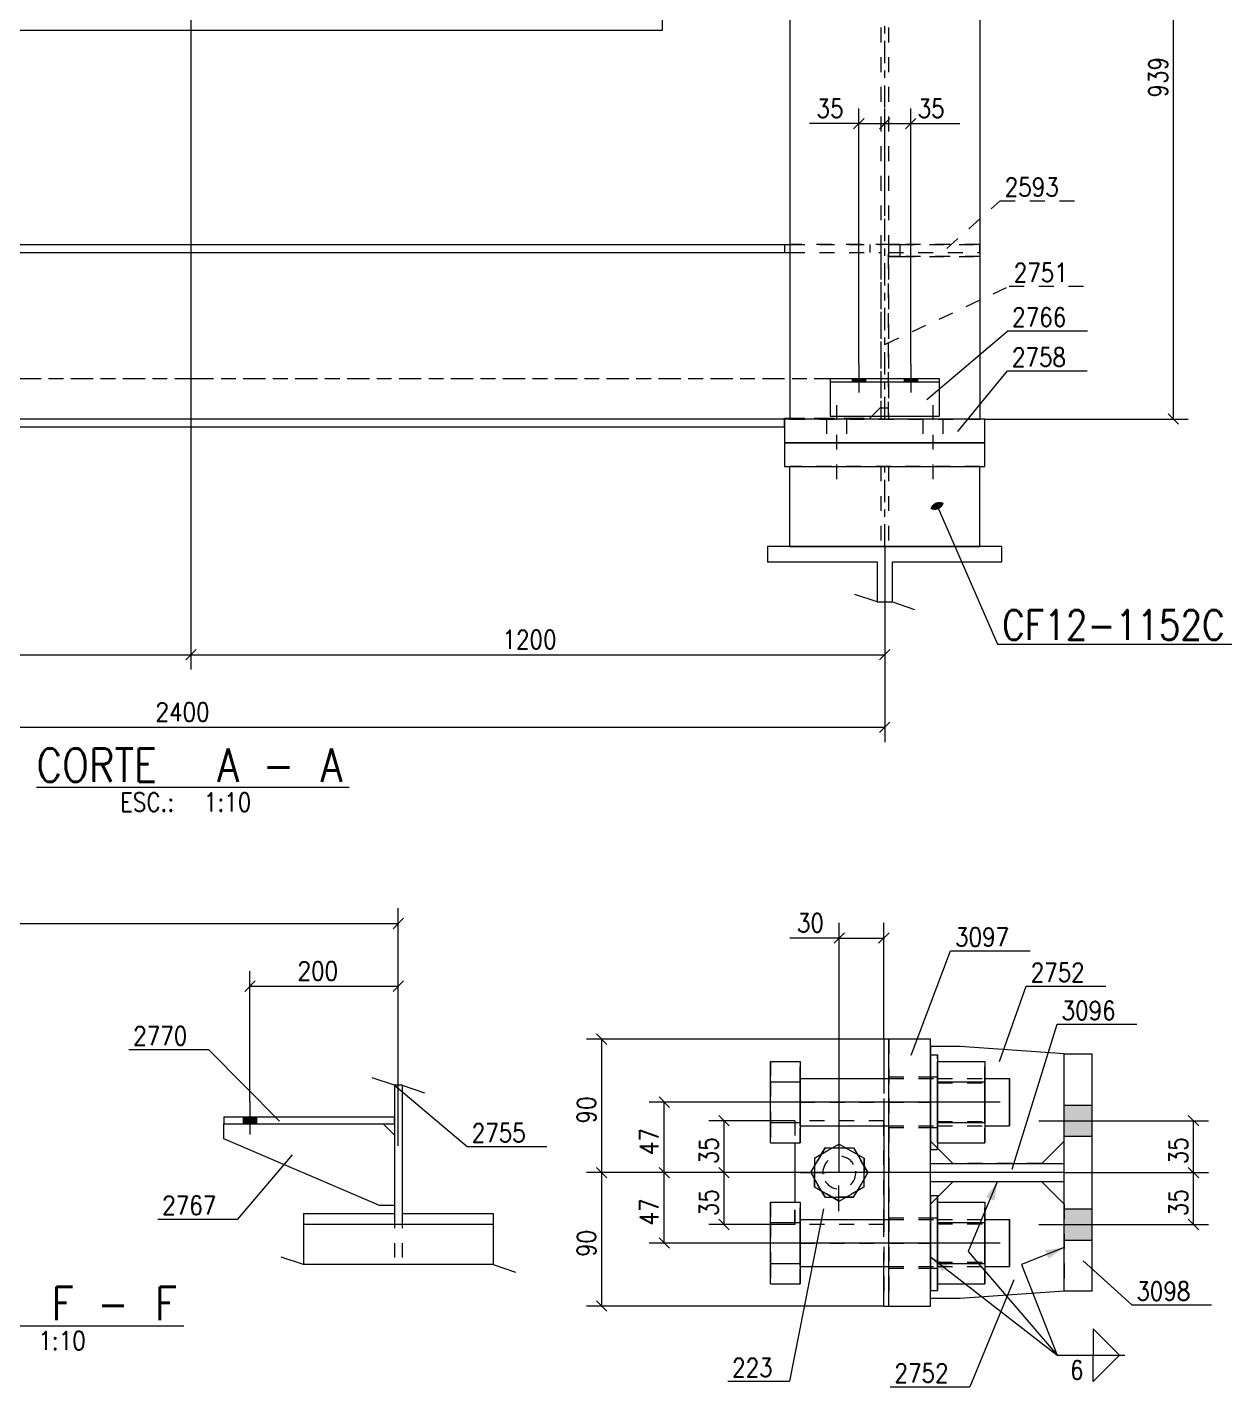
# Model space of a CAD drawing. Header units: millimetres. Extents: x 2 to 845, y 5 to 599.
# Drawn here: x 498.1 to 659.5, y 217.2 to 400.6 of the extents above; entities that cross this region are included whole.
import ezdxf

# ---------------------------------------------------------------- set-up
doc = ezdxf.new("R2010")
doc.units = ezdxf.units.MM
for name, pattern in [('XKITLINE00', [0]), ('XKITLINE02', [4, 2, -2]), ('XKITLINE03', [6, 3, -1, 1, -1]), ('XKITLINE06', [7, 3, -1, 2, -1])]:
    doc.linetypes.add(name, pattern=pattern)
for name, color, linetype, lineweight in [('Cota', 4, 'Continuous', 0), ('Marca da peça', 2, 'Continuous', 0), ('Objeto gráfico', 3, 'Continuous', 0), ('Outro tipo de objeto', 7, 'Continuous', 0), ('Parafuso', 3, 'Continuous', 0), ('Peça', 2, 'Continuous', 0), ('Solda', 1, 'Continuous', 0), ('Texto', 7, 'Continuous', 0)]:
    doc.layers.add(name, color=color, linetype=linetype, lineweight=lineweight)
doc.styles.add('ROMANS', font='ROMANS__.TTF')

msp = doc.modelspace()

# ---------------------------------------------------------------- hatches: boundary and pattern name
at = {"layer": 'Parafuso'}
for points in [[(609.3, 352.74), (609.3, 353.21), (611.1, 353.21), (611.1, 352.74)], [(616.3, 352.74), (616.3, 353.21), (618.1, 353.21), (618.1, 352.74)], [(641.67, 250.99), (637.87, 250.99), (637.87, 255.19), (641.67, 255.19)], [(641.67, 250.99), (637.87, 250.99), (637.87, 255.19), (641.67, 255.19)], [(529, 253.61), (529, 252.66), (527.2, 252.66), (527.2, 253.61)], [(641.67, 236.99), (637.87, 236.99), (637.87, 241.19), (641.67, 241.19)], [(641.67, 236.99), (637.87, 236.99), (637.87, 241.19), (641.67, 241.19)]]:
    msp.add_hatch(color=7, dxfattribs=at).paths.add_polyline_path(points, flags=17)
at = {"layer": 'Solda'}
for points in [[(628.87, 244.84), (628.48, 242.29), (627.33, 242.78)], [(619.87, 234.74), (622.22, 233.7), (621.46, 232.71)], [(637.87, 235.97), (635.78, 234.46), (635.32, 235.63)]]:
    msp.add_hatch(color=7, dxfattribs=at).paths.add_polyline_path(points, flags=17)
at = {"layer": 'Texto'}
msp.add_hatch(color=4, dxfattribs=at).paths.add_polyline_path([(619.84, 335.64), (619.86, 335.68), (619.87, 335.71), (619.89, 335.75), (619.9, 335.78), (619.92, 335.81), (619.94, 335.85), (619.95, 335.88), (619.97, 335.91), (619.99, 335.94), (620.01, 335.97), (620.03, 336), (620.05, 336.03), (620.07, 336.06), (620.1, 336.08), (620.12, 336.11), (620.14, 336.14), (620.17, 336.16), (620.19, 336.19), (620.22, 336.21), (620.24, 336.24), (620.27, 336.26), (620.3, 336.28), (620.32, 336.3), (620.35, 336.32), (620.38, 336.34), (620.41, 336.36), (620.44, 336.38), (620.47, 336.39), (620.5, 336.41), (620.53, 336.42), (620.56, 336.44), (620.59, 336.45), (620.62, 336.46), (620.65, 336.47), (620.69, 336.48), (620.72, 336.49), (620.75, 336.5), (620.79, 336.51), (620.82, 336.52), (620.85, 336.52), (620.89, 336.53), (620.92, 336.53), (620.96, 336.54), (620.99, 336.54), (621.03, 336.54), (621.06, 336.54), (621.1, 336.54), (621.13, 336.54), (621.17, 336.54), (621.2, 336.53), (621.24, 336.53), (621.27, 336.52), (621.31, 336.52), (621.35, 336.51), (621.38, 336.5), (621.42, 336.49), (621.45, 336.49), (621.49, 336.47), (621.52, 336.46), (621.56, 336.45), (621.59, 336.44), (621.63, 336.42), (621.66, 336.41), (621.65, 336.37), (621.64, 336.34), (621.62, 336.3), (621.61, 336.27), (621.59, 336.24), (621.58, 336.2), (621.56, 336.17), (621.54, 336.14), (621.52, 336.11), (621.5, 336.07), (621.48, 336.04), (621.46, 336.02), (621.44, 335.99), (621.42, 335.96), (621.4, 335.93), (621.38, 335.9), (621.35, 335.88), (621.33, 335.85), (621.3, 335.83), (621.28, 335.8), (621.25, 335.78), (621.23, 335.76), (621.2, 335.74), (621.17, 335.72), (621.14, 335.7), (621.12, 335.68), (621.09, 335.66), (621.06, 335.64), (621.03, 335.62), (621, 335.61), (620.97, 335.59), (620.94, 335.58), (620.9, 335.56), (620.87, 335.55), (620.84, 335.54), (620.81, 335.53), (620.77, 335.52), (620.74, 335.51), (620.71, 335.5), (620.67, 335.5), (620.64, 335.49), (620.61, 335.49), (620.57, 335.48), (620.54, 335.48), (620.5, 335.48), (620.47, 335.47), (620.43, 335.47), (620.4, 335.47), (620.36, 335.48), (620.33, 335.48), (620.29, 335.48), (620.26, 335.49), (620.22, 335.49), (620.18, 335.5), (620.15, 335.5), (620.11, 335.51), (620.08, 335.52), (620.04, 335.53), (620.01, 335.54), (619.97, 335.55), (619.94, 335.56), (619.9, 335.58), (619.87, 335.59), (619.83, 335.61)], flags=17)

# ---------------------------------------------------------------- linework, layer by layer
at = {"layer": 'Cota', "color": 7, "linetype": 'XKITLINE00', "lineweight": 0}
for p, q in [((520.15, 483.13), (520.15, 313.93)), ((520.15, 483.13), (520.15, 313.93)), ((652.61, 347.73), (652.61, 441.63)), ((610.2, 355.12), (610.2, 389.62)), ((613.7, 375.13), (613.7, 389.62)), ((613.7, 375.13), (613.7, 389.62)), ((617.2, 355.12), (617.2, 389.62)), ((610.2, 387.57), (603.55, 387.57)), ((610.2, 387.57), (603.55, 387.57)), ((610.9, 388.27), (609.49, 386.86)), ((610.2, 387.57), (613.7, 387.57)), ((614.4, 388.27), (612.99, 386.86)), ((614.4, 388.27), (612.99, 386.86)), ((613.7, 387.57), (617.2, 387.57)), ((617.9, 388.27), (616.49, 386.86)), ((617.2, 387.57), (623.84, 387.57)), ((617.2, 387.57), (623.84, 387.57)), ((651.9, 348.44), (653.31, 347.02)), ((627.2, 347.73), (654.61, 347.73)), ((613.7, 330.53), (613.7, 304.16)), ((613.7, 330.53), (613.7, 313.93)), ((426.6, 315.93), (520.15, 315.93)), ((520.85, 316.64), (519.44, 315.23)), ((520.85, 316.64), (519.44, 315.23)), ((520.15, 315.93), (613.7, 315.93)), ((614.4, 316.64), (612.99, 315.23)), ((614.4, 306.86), (612.99, 305.45)), ((426.59, 306.16), (613.7, 306.16)), ((548.1, 257.89), (548.1, 281.74)), ((441, 279.69), (548.1, 279.69)), ((548.8, 280.4), (547.39, 278.98)), ((607.57, 246.09), (607.57, 279.77)), ((613.57, 264.09), (613.57, 279.77)), ((607.57, 277.72), (600.92, 277.72)), ((607.57, 277.72), (600.92, 277.72)), ((608.28, 278.43), (606.86, 277.02)), ((607.57, 277.72), (613.57, 277.72)), ((614.28, 278.43), (612.86, 277.02)), ((528.1, 255.67), (528.1, 273.28)), ((548.1, 249.7), (548.1, 273.28)), ((528.8, 271.94), (527.39, 270.52)), ((548.8, 271.94), (547.39, 270.52)), ((528.1, 271.23), (548.1, 271.23)), ((613.57, 264.09), (573.48, 264.09)), ((574.82, 264.8), (576.23, 263.38)), ((575.53, 246.09), (575.53, 264.09)), ((629.26, 255.59), (581.92, 255.59)), ((583.26, 256.3), (584.67, 254.88)), ((583.97, 246.09), (583.97, 255.59)), ((601.57, 253.09), (589.98, 253.09)), ((591.33, 253.8), (592.74, 252.38)), ((592.03, 246.09), (592.03, 253.09)), ((634.49, 253.09), (657.33, 253.09)), ((654.62, 253.8), (656.03, 252.38)), ((655.33, 246.09), (655.33, 253.09)), ((637.87, 246.09), (573.48, 246.09)), ((637.87, 246.09), (573.48, 246.09)), ((574.82, 246.8), (576.23, 245.38)), ((574.82, 246.8), (576.23, 245.38)), ((575.53, 228.09), (575.53, 246.09)), ((637.87, 246.09), (581.92, 246.09)), ((637.87, 246.09), (581.92, 246.09)), ((583.26, 246.8), (584.67, 245.38)), ((583.26, 246.8), (584.67, 245.38)), ((583.97, 236.59), (583.97, 246.09)), ((637.87, 246.09), (589.98, 246.09)), ((637.87, 246.09), (589.98, 246.09)), ((591.33, 246.8), (592.74, 245.38)), ((591.42, 246.71), (592.74, 245.38)), ((592.03, 239.09), (592.03, 246.09)), ((637.87, 246.09), (657.33, 246.09)), ((637.87, 246.09), (657.33, 246.09)), ((654.62, 246.8), (656.03, 245.38)), ((654.71, 246.71), (656.03, 245.38)), ((655.33, 239.09), (655.33, 246.09)), ((601.57, 239.09), (589.98, 239.09)), ((591.33, 239.8), (592.74, 238.38)), ((634.49, 239.09), (657.33, 239.09)), ((654.62, 239.8), (656.03, 238.38)), ((629.26, 236.59), (581.92, 236.59)), ((583.26, 237.3), (584.67, 235.88)), ((613.57, 228.09), (573.48, 228.09)), ((574.82, 228.8), (576.23, 227.38))]:
    msp.add_line(p, q, dxfattribs=at)
at = {"layer": 'Cota', "color": 3}
for p in [(610.2, 387.57), (613.7, 387.57), (613.7, 387.57), (617.2, 387.57), (652.61, 347.73), (520.15, 315.93), (520.15, 315.93), (613.7, 315.93), (613.7, 306.16), (548.1, 279.69), (607.57, 277.72), (613.57, 277.72), (528.1, 271.23), (548.1, 271.23), (575.53, 264.09), (583.97, 255.59), (592.03, 253.09), (655.33, 253.09), (575.53, 246.09), (575.53, 246.09), (583.97, 246.09), (583.97, 246.09), (592.03, 246.09), (592.03, 246.09), (655.33, 246.09), (655.33, 246.09), (592.03, 239.09), (655.33, 239.09), (583.97, 236.59), (575.53, 228.09)]:
    msp.add_point(p, dxfattribs=at)
at = {"layer": 'Marca da peça', "color": 7, "linetype": 'XKITLINE02', "lineweight": 0}
for p, q in [((622.05, 370.74), (629.28, 377.18)), ((629.28, 377.18), (640.03, 377.18)), ((613.8, 357.83), (630.49, 365.63)), ((630.49, 365.63), (641.23, 365.63))]:
    msp.add_line(p, q, dxfattribs=at)
at = {"layer": 'Marca da peça', "color": 7, "linetype": 'XKITLINE00', "lineweight": 0}
for p, q in [((619.39, 350.35), (630.28, 359.62)), ((630.28, 359.62), (641.02, 359.62)), ((623.57, 346.03), (630.25, 354.22)), ((630.25, 354.22), (640.99, 354.22)), ((617.24, 261.91), (622.58, 276.02)), ((622.58, 276.02), (633.32, 276.02)), ((629.15, 261.08), (632.77, 271.24)), ((632.77, 271.24), (643.51, 271.24)), ((630.9, 246.57), (636.94, 266.1)), ((636.94, 266.1), (647.69, 266.1)), ((511.76, 262.68), (522.5, 262.68)), ((532.1, 253.04), (522.5, 262.68)), ((547.57, 257.87), (557.4, 249.6)), ((557.4, 249.6), (568.14, 249.6)), ((533.8, 248.48), (526.41, 239.82)), ((605.43, 241.19), (600.87, 217.94)), ((515.67, 239.82), (526.41, 239.82)), ((640.44, 234.19), (647.02, 228.25)), ((631.09, 231.61), (625.15, 217.2)), ((647.02, 228.25), (657.76, 228.25)), ((592.52, 217.94), (600.87, 217.94)), ((614.41, 217.2), (625.15, 217.2))]:
    msp.add_line(p, q, dxfattribs=at)
at = {"layer": 'Objeto gráfico', "color": 7, "linetype": 'XKITLINE06', "lineweight": 0}
for p, q in [((433.95, 353.21), (520.1, 353.21)), ((520.2, 353.21), (606.35, 353.21))]:
    msp.add_line(p, q, dxfattribs=at)
at = {"layer": 'Objeto gráfico', "color": 1, "linetype": 'XKITLINE00', "lineweight": 0}
for p, q in [((629.49, 330.53), (597.9, 330.53)), ((597.9, 330.53), (597.9, 328.49)), ((629.49, 328.49), (629.49, 330.53)), ((597.9, 328.49), (612.67, 328.49)), ((612.67, 328.49), (612.67, 323.06)), ((614.72, 323.04), (614.72, 328.49)), ((614.72, 328.49), (629.49, 328.49))]:
    msp.add_line(p, q, dxfattribs=at)
at = {"layer": 'Objeto gráfico', "color": 7, "linetype": 'XKITLINE00', "lineweight": 0}
for p, q in [((612.67, 323.06), (609.67, 324.06)), ((612.67, 323.06), (614.72, 323.06)), ((614.72, 323.06), (617.72, 322.06)), ((547.57, 257.87), (544.57, 258.87)), ((548.62, 257.87), (547.57, 257.87)), ((548.62, 257.87), (551.62, 256.87)), ((535.3, 233.68), (532.3, 234.68)), ((560.9, 233.68), (535.3, 233.68)), ((560.9, 233.68), (563.9, 232.68))]:
    msp.add_line(p, q, dxfattribs=at)
at = {"layer": 'Outro tipo de objeto', "color": 1, "linetype": 'XKITLINE00', "lineweight": 0}
for p, q in [((499.34, 298.06), (541.5, 298.06)), ((477.02, 225.43), (519.19, 225.43))]:
    msp.add_line(p, q, dxfattribs=at)
at = {"layer": 'Parafuso', "color": 7, "linetype": 'XKITLINE00', "lineweight": 0}
for p, q in [((610.2, 355.12), (610.2, 351.31)), ((617.2, 355.12), (617.2, 351.31)), ((609.3, 353.21), (609.3, 352.74)), ((611.1, 353.21), (611.1, 352.74)), ((616.3, 353.21), (616.3, 352.74)), ((618.1, 353.21), (618.1, 352.74)), ((528.1, 255.67), (528.1, 251.22)), ((637.87, 255.19), (641.67, 255.19)), ((637.87, 255.19), (641.67, 255.19)), ((527.2, 253.61), (527.2, 252.66)), ((529, 253.61), (529, 252.66)), ((634.49, 253.09), (647.19, 253.09)), ((634.49, 253.09), (647.19, 253.09)), ((607.49, 251.29), (607.49, 247.83)), ((637.87, 250.99), (641.67, 250.99)), ((637.87, 250.99), (641.67, 250.99)), ((602.29, 246.09), (605.75, 246.09)), ((612.69, 246.09), (609.23, 246.09)), ((607.49, 240.89), (607.49, 244.35)), ((637.87, 241.19), (641.67, 241.19)), ((637.87, 241.19), (641.67, 241.19)), ((634.49, 239.09), (647.19, 239.09)), ((634.49, 239.09), (647.19, 239.09)), ((637.87, 236.99), (641.67, 236.99)), ((637.87, 236.99), (641.67, 236.99))]:
    msp.add_line(p, q, dxfattribs=at)
at = {"layer": 'Parafuso', "color": 7, "linetype": 'XKITLINE02', "lineweight": 0}
for p, q in [((607.2, 349.61), (607.2, 339.45)), ((607.2, 349.61), (607.2, 339.45)), ((620.2, 349.61), (620.2, 339.45)), ((620.2, 349.61), (620.2, 339.45)), ((605.85, 347.73), (605.85, 344.53)), ((605.85, 347.73), (605.85, 344.53)), ((608.55, 347.73), (608.55, 344.53)), ((608.55, 347.73), (608.55, 344.53)), ((618.85, 347.73), (618.85, 344.53)), ((618.85, 347.73), (618.85, 344.53)), ((621.55, 347.73), (621.55, 344.53)), ((621.55, 347.73), (621.55, 344.53)), ((614.27, 258.99), (619.87, 258.99)), ((602.27, 255.59), (619.87, 255.59)), ((614.27, 252.19), (619.87, 252.19)), ((614.27, 239.99), (619.87, 239.99)), ((602.27, 236.59), (619.87, 236.59)), ((614.27, 233.19), (619.87, 233.19))]:
    msp.add_line(p, q, dxfattribs=at)
at = {"layer": 'Peça', "color": 7, "linetype": 'XKITLINE02', "lineweight": 0}
for p, q in [((613.17, 560.53), (613.17, 347.73)), ((614.22, 560.53), (614.22, 347.73)), ((626.5, 371.26), (600.9, 371.26)), ((600.9, 371.26), (600.9, 370.19)), ((600.9, 371.26), (613.17, 371.26)), ((611.67, 371.26), (611.67, 370.19)), ((613.17, 371.26), (613.17, 370.19)), ((614.22, 371.26), (615.72, 371.26)), ((615.72, 371.26), (614.22, 371.26)), ((614.22, 371.26), (614.22, 371.26)), ((614.22, 371.26), (614.22, 369.66)), ((615.72, 371.26), (626.5, 371.26)), ((626.5, 371.26), (615.72, 371.26)), ((615.72, 371.26), (615.72, 369.66)), ((626.5, 370.19), (626.5, 371.26)), ((626.5, 371.26), (626.5, 371.26)), ((626.5, 371.26), (626.5, 369.66)), ((600.9, 370.19), (613.17, 370.19)), ((600.9, 370.19), (613.17, 370.19)), ((613.17, 370.19), (613.17, 348.03)), ((613.17, 370.19), (613.17, 349.33)), ((614.22, 370.19), (626.5, 370.19)), ((614.22, 348.03), (614.22, 370.19)), ((614.22, 369.66), (615.72, 369.66)), ((615.72, 369.66), (614.22, 369.66)), ((615.72, 369.66), (626.5, 369.66)), ((626.5, 369.66), (615.72, 369.66)), ((613.17, 349.33), (611.67, 347.83)), ((611.67, 347.83), (613.17, 349.33)), ((613.17, 349.23), (614.22, 349.23)), ((600.2, 347.73), (600.2, 347.83)), ((600.2, 347.83), (611.67, 347.83)), ((600.2, 346.66), (600.2, 347.73)), ((600.9, 347.83), (611.67, 347.83)), ((600.9, 347.73), (626.5, 347.73)), ((611.67, 347.83), (611.67, 347.83)), ((626.5, 341.33), (600.9, 341.33)), ((613.17, 341.33), (613.17, 330.53)), ((614.22, 341.33), (614.22, 330.53)), ((613.57, 264.09), (613.57, 264.09)), ((613.57, 264.09), (613.57, 228.09)), ((614.27, 264.09), (614.27, 228.09)), ((619.87, 228.09), (619.87, 264.09)), ((619.87, 263.09), (619.87, 250.34)), ((598.27, 261.09), (598.27, 258.34)), ((602.27, 258.34), (602.27, 261.09)), ((619.86, 261.5), (619.87, 261.99)), ((619.86, 260.12), (619.86, 261.5)), ((619.87, 261.99), (619.87, 261.99)), ((619.87, 261.99), (619.87, 261.5)), ((619.87, 261.5), (619.87, 260.12)), ((620.82, 261.5), (620.82, 261.99)), ((620.82, 261.09), (620.82, 258.34)), ((620.82, 261.09), (620.82, 260.12)), ((627.17, 258.34), (627.17, 261.09)), ((637.87, 262.09), (637.87, 262.09)), ((637.87, 230.09), (637.87, 262.09)), ((637.87, 250.34), (637.87, 262.09)), ((641.67, 230.09), (641.67, 262.09)), ((602.27, 258.34), (602.27, 258.77)), ((602.27, 258.77), (602.27, 258.34)), ((613.57, 258.77), (613.57, 252.42)), ((614.27, 258.77), (620.81, 258.77)), ((619.86, 258.04), (619.86, 260.12)), ((619.87, 258.99), (619.86, 258.73)), ((619.86, 258.73), (619.86, 257.99)), ((619.87, 260.12), (619.87, 258.04)), ((619.87, 258.99), (620.82, 258.99)), ((619.87, 258.89), (619.87, 258.99)), ((619.87, 258.73), (619.87, 258.89)), ((619.87, 257.99), (619.87, 258.73)), ((620.81, 258.73), (620.82, 258.99)), ((620.81, 257.99), (620.81, 258.73)), ((620.82, 258.04), (620.82, 260.12)), ((620.82, 258.89), (620.82, 258.99)), ((620.82, 258.73), (620.82, 258.89)), ((620.82, 258.77), (627.17, 258.77)), ((620.82, 258.73), (620.82, 257.99)), ((630.52, 258.34), (630.52, 258.77)), ((598.27, 258.34), (598.27, 258.34)), ((598.27, 258.34), (598.27, 252.84)), ((602.27, 252.84), (602.27, 258.34)), ((602.27, 258.34), (602.27, 257.18)), ((602.27, 257.18), (602.27, 258.34)), ((602.27, 257.18), (602.27, 255.59)), ((602.27, 255.59), (602.27, 257.18)), ((619.86, 255.59), (619.86, 258.04)), ((619.86, 257.99), (619.86, 256.89)), ((619.86, 256.89), (619.86, 255.59)), ((619.87, 258.04), (619.87, 255.59)), ((619.87, 256.89), (619.87, 257.99)), ((619.87, 255.59), (619.87, 256.89)), ((620.81, 256.89), (620.81, 257.99)), ((620.81, 255.59), (620.81, 256.89)), ((620.82, 258.34), (620.82, 252.84)), ((620.82, 258.34), (620.82, 258.34)), ((620.82, 258.19), (627.17, 258.19)), ((620.82, 257.84), (620.82, 258.19)), ((620.82, 258.19), (620.82, 257.84)), ((620.82, 255.59), (620.82, 258.04)), ((620.82, 257.99), (620.82, 256.89)), ((620.82, 257.84), (620.82, 256.89)), ((620.82, 256.89), (620.82, 257.84)), ((620.82, 256.89), (620.82, 255.59)), ((620.82, 255.59), (620.82, 256.89)), ((620.82, 256.89), (620.82, 255.59)), ((627.17, 252.84), (627.17, 258.34)), ((627.17, 257.84), (627.17, 258.19)), ((627.17, 258.19), (627.17, 257.84)), ((627.17, 257.84), (627.17, 256.89)), ((627.17, 256.89), (627.17, 257.84)), ((627.17, 256.89), (627.17, 255.59)), ((627.17, 255.59), (627.17, 256.89)), ((630.52, 257.18), (630.52, 258.34)), ((630.52, 255.59), (630.52, 257.18)), ((602.27, 255.59), (602.27, 254)), ((602.27, 254), (602.27, 255.59)), ((619.86, 255.59), (619.86, 254.29)), ((619.86, 253.14), (619.86, 255.59)), ((619.87, 254.29), (619.87, 255.59)), ((619.87, 255.59), (619.87, 253.14)), ((620.81, 254.29), (620.81, 255.59)), ((620.82, 255.59), (620.82, 254.29)), ((620.82, 254.29), (620.82, 255.59)), ((620.82, 255.59), (620.82, 254.29)), ((620.82, 253.14), (620.82, 255.59)), ((627.17, 255.59), (627.17, 254.29)), ((627.17, 254.29), (627.17, 255.59)), ((630.52, 254), (630.52, 255.59)), ((547.57, 253.61), (547.57, 253.61)), ((547.57, 252.66), (547.57, 253.61)), ((613.57, 253.09), (601.57, 253.09)), ((601.57, 253.09), (601.57, 239.09)), ((601.57, 253.09), (601.57, 250.09)), ((602.27, 254), (602.27, 252.84)), ((602.27, 252.84), (602.27, 254)), ((613.57, 239.09), (613.57, 253.09)), ((613.57, 253.09), (613.57, 253.09)), ((613.57, 253.09), (613.57, 239.09)), ((619.86, 254.29), (619.86, 253.19)), ((619.86, 253.19), (619.86, 252.45)), ((619.86, 251.07), (619.86, 253.14)), ((619.87, 253.19), (619.87, 254.29)), ((619.87, 252.45), (619.87, 253.19)), ((619.87, 253.14), (619.87, 251.07)), ((620.81, 253.19), (620.81, 254.29)), ((620.81, 252.45), (620.81, 253.19)), ((620.82, 254.29), (620.82, 253.34)), ((620.82, 253.34), (620.82, 254.29)), ((620.82, 254.29), (620.82, 253.19)), ((620.82, 253.34), (620.82, 252.99)), ((620.82, 252.99), (620.82, 253.34)), ((620.82, 253.19), (620.82, 252.45)), ((620.82, 251.07), (620.82, 253.14)), ((627.17, 254.29), (627.17, 253.34)), ((627.17, 253.34), (627.17, 254.29)), ((627.17, 253.34), (627.17, 252.99)), ((627.17, 252.99), (627.17, 253.34)), ((630.52, 252.84), (630.52, 254)), ((524.6, 252.66), (546.07, 252.66)), ((598.27, 252.84), (598.27, 250.09)), ((598.27, 252.84), (598.27, 252.84)), ((602.27, 250.09), (602.27, 252.84)), ((602.27, 252.84), (602.27, 252.42)), ((602.27, 252.42), (602.27, 252.84)), ((614.27, 252.42), (620.81, 252.42)), ((619.86, 252.45), (619.87, 252.19)), ((619.87, 252.19), (619.87, 252.45)), ((619.87, 252.19), (620.82, 252.19)), ((620.82, 252.19), (620.81, 252.45)), ((620.82, 252.99), (627.17, 252.99)), ((620.82, 252.84), (620.82, 250.09)), ((620.82, 252.84), (620.82, 252.84)), ((620.82, 252.45), (620.82, 252.19)), ((620.82, 252.42), (627.17, 252.42)), ((627.17, 250.09), (627.17, 252.84)), ((630.52, 252.42), (630.52, 252.84)), ((547.57, 251.16), (547.57, 241.66)), ((603.72, 246.09), (605.65, 249.43)), ((603.72, 246.09), (605.65, 249.43)), ((605.65, 249.43), (603.72, 246.09)), ((604.24, 248.02), (607.57, 249.94)), ((605.65, 249.43), (609.5, 249.43)), ((606.68, 249.43), (608.46, 249.43)), ((607.57, 249.94), (610.91, 248.02)), ((609.5, 249.43), (611.42, 246.09)), ((609.5, 249.43), (611.42, 246.09)), ((611.42, 246.09), (609.5, 249.43)), ((619.86, 249.68), (619.86, 251.07)), ((619.87, 249.19), (619.86, 249.68)), ((619.87, 251.07), (619.87, 249.68)), ((619.87, 250.34), (620.82, 249.4)), ((619.87, 249.68), (619.87, 249.19)), ((620.82, 251.07), (620.82, 250.09)), ((620.82, 249.19), (620.82, 249.68)), ((604.24, 246.98), (605.13, 248.53)), ((604.24, 244.17), (604.24, 248.02)), ((610.01, 248.53), (610.91, 246.98)), ((610.91, 248.02), (610.91, 244.17)), ((619.87, 249.19), (619.87, 249.19)), ((605.65, 242.76), (603.72, 246.09)), ((605.65, 242.76), (603.72, 246.09)), ((603.72, 246.09), (603.72, 246.09)), ((603.72, 246.09), (605.65, 242.76)), ((611.42, 246.09), (609.5, 242.76)), ((611.42, 246.09), (609.5, 242.76)), ((609.5, 242.76), (611.42, 246.09)), ((611.42, 246.09), (611.42, 246.09)), ((619.87, 244.84), (619.87, 247.34)), ((634.87, 247.34), (622.87, 247.34)), ((637.87, 244.84), (637.87, 247.34)), ((604.24, 245.2), (605.13, 243.65)), ((607.57, 242.24), (604.24, 244.17)), ((610.91, 244.17), (607.57, 242.24)), ((610.01, 243.65), (610.91, 245.2)), ((619.87, 244.84), (619.87, 244.84)), ((634.87, 244.84), (622.87, 244.84)), ((598.27, 242.09), (598.27, 239.34)), ((601.57, 239.09), (601.57, 242.09)), ((602.27, 239.34), (602.27, 242.09)), ((609.5, 242.76), (605.65, 242.76)), ((606.68, 242.76), (608.46, 242.76)), ((619.86, 242.5), (619.87, 242.99)), ((619.86, 241.12), (619.86, 242.5)), ((619.87, 242.99), (619.87, 242.99)), ((619.87, 242.99), (619.87, 242.5)), ((619.87, 241.84), (620.82, 242.79)), ((619.87, 242.5), (619.87, 241.12)), ((620.82, 242.5), (620.82, 242.99)), ((620.82, 242.09), (620.82, 239.34)), ((620.82, 241.12), (620.82, 242.09)), ((627.17, 239.34), (627.17, 242.09)), ((547.57, 240.59), (547.57, 234.65)), ((548.62, 240.59), (548.62, 234.65)), ((619.86, 239.04), (619.86, 241.12)), ((619.87, 229.09), (619.87, 241.84)), ((619.87, 241.12), (619.87, 239.04)), ((620.82, 239.04), (620.82, 241.12)), ((637.87, 241.84), (637.87, 230.09)), ((598.27, 239.34), (598.27, 239.34)), ((598.27, 239.34), (598.27, 233.84)), ((613.57, 239.09), (601.57, 239.09)), ((602.27, 239.34), (602.27, 239.77)), ((602.27, 239.77), (602.27, 239.34)), ((602.27, 233.84), (602.27, 239.34)), ((602.27, 239.34), (602.27, 238.18)), ((602.27, 238.18), (602.27, 239.34)), ((613.57, 233.42), (613.57, 239.77)), ((613.57, 239.09), (613.57, 239.09)), ((614.27, 239.77), (620.81, 239.77)), ((619.87, 239.99), (619.86, 239.73)), ((619.86, 239.73), (619.86, 238.99)), ((619.86, 236.59), (619.86, 239.04)), ((619.86, 238.99), (619.86, 237.89)), ((619.87, 239.99), (620.82, 239.99)), ((619.87, 239.73), (619.87, 239.99)), ((619.87, 238.99), (619.87, 239.73)), ((619.87, 239.04), (619.87, 236.59)), ((619.87, 237.89), (619.87, 238.99)), ((620.81, 239.73), (620.82, 239.99)), ((620.81, 238.99), (620.81, 239.73)), ((620.81, 237.89), (620.81, 238.99)), ((620.82, 239.89), (620.82, 239.99)), ((620.82, 239.73), (620.82, 239.89)), ((620.82, 239.77), (627.17, 239.77)), ((620.82, 239.73), (620.82, 238.99)), ((620.82, 239.34), (620.82, 233.84)), ((620.82, 239.34), (620.82, 239.34)), ((620.82, 239.19), (627.17, 239.19)), ((620.82, 238.84), (620.82, 239.19)), ((620.82, 239.19), (620.82, 238.84)), ((620.82, 236.59), (620.82, 239.04)), ((620.82, 238.99), (620.82, 237.89)), ((620.82, 238.84), (620.82, 237.89)), ((620.82, 237.89), (620.82, 238.84)), ((627.17, 233.84), (627.17, 239.34)), ((627.17, 238.84), (627.17, 239.19)), ((627.17, 239.19), (627.17, 238.84)), ((627.17, 238.84), (627.17, 237.89)), ((627.17, 237.89), (627.17, 238.84)), ((630.52, 239.34), (630.52, 239.77)), ((630.52, 238.18), (630.52, 239.34)), ((602.27, 238.18), (602.27, 236.59)), ((602.27, 236.59), (602.27, 238.18)), ((602.27, 236.59), (602.27, 235)), ((602.27, 235), (602.27, 236.59)), ((619.86, 237.89), (619.86, 236.59)), ((619.86, 236.59), (619.86, 235.29)), ((619.86, 234.14), (619.86, 236.59)), ((619.87, 236.59), (619.87, 237.89)), ((619.87, 235.29), (619.87, 236.59)), ((619.87, 236.59), (619.87, 234.14)), ((620.81, 236.59), (620.81, 237.89)), ((620.81, 235.29), (620.81, 236.59)), ((620.82, 237.89), (620.82, 236.59)), ((620.82, 236.59), (620.82, 237.89)), ((620.82, 237.89), (620.82, 236.59)), ((620.82, 236.59), (620.82, 235.29)), ((620.82, 235.29), (620.82, 236.59)), ((620.82, 236.59), (620.82, 235.29)), ((620.82, 234.14), (620.82, 236.59)), ((627.17, 237.89), (627.17, 236.59)), ((627.17, 236.59), (627.17, 237.89)), ((627.17, 236.59), (627.17, 235.29)), ((627.17, 235.29), (627.17, 236.59)), ((630.52, 236.59), (630.52, 238.18)), ((630.52, 235), (630.52, 236.59)), ((602.27, 235), (602.27, 233.84)), ((602.27, 233.84), (602.27, 235)), ((619.86, 235.29), (619.86, 234.19)), ((619.87, 234.19), (619.87, 235.29)), ((620.81, 234.19), (620.81, 235.29)), ((620.82, 235.29), (620.82, 234.34)), ((620.82, 234.34), (620.82, 235.29)), ((620.82, 235.29), (620.82, 234.19)), ((627.17, 235.29), (627.17, 234.34)), ((627.17, 234.34), (627.17, 235.29)), ((630.52, 233.84), (630.52, 235)), ((598.27, 233.84), (598.27, 231.09)), ((598.27, 233.84), (598.27, 233.84)), ((602.27, 231.09), (602.27, 233.84)), ((602.27, 233.84), (602.27, 233.42)), ((602.27, 233.42), (602.27, 233.84)), ((614.27, 233.42), (620.81, 233.42)), ((619.86, 234.19), (619.86, 233.45)), ((619.86, 232.07), (619.86, 234.14)), ((619.86, 233.45), (619.87, 233.19)), ((619.87, 233.45), (619.87, 234.19)), ((619.87, 234.14), (619.87, 232.07)), ((619.87, 233.19), (619.87, 233.45)), ((619.87, 233.19), (620.82, 233.19)), ((620.81, 233.45), (620.81, 234.19)), ((620.82, 233.19), (620.81, 233.45)), ((620.82, 234.34), (620.82, 233.99)), ((620.82, 233.99), (620.82, 234.34)), ((620.82, 234.19), (620.82, 233.45)), ((620.82, 232.07), (620.82, 234.14)), ((620.82, 233.99), (627.17, 233.99)), ((620.82, 233.84), (620.82, 231.09)), ((620.82, 233.84), (620.82, 233.84)), ((620.82, 233.45), (620.82, 233.19)), ((620.82, 233.42), (627.17, 233.42)), ((627.17, 234.34), (627.17, 233.99)), ((627.17, 233.99), (627.17, 234.34)), ((627.17, 231.09), (627.17, 233.84)), ((630.52, 233.42), (630.52, 233.84)), ((619.86, 230.68), (619.86, 232.07)), ((619.87, 232.07), (619.87, 230.68)), ((620.82, 231.09), (620.82, 232.07)), ((619.87, 230.19), (619.86, 230.68)), ((619.87, 230.68), (619.87, 230.19)), ((619.87, 230.19), (619.87, 230.19)), ((620.82, 230.19), (620.82, 230.68)), ((613.57, 228.09), (613.57, 228.09)), ((614.27, 228.09), (614.27, 228.09))]:
    msp.add_line(p, q, dxfattribs=at)
at = {"layer": 'Peça', "color": 7, "linetype": 'XKITLINE03', "lineweight": 0}
for p, q in [((613.7, 347.73), (613.7, 560.53)), ((613.7, 330.53), (613.7, 341.33))]:
    msp.add_line(p, q, dxfattribs=at)
at = {"layer": 'Peça', "color": 4, "linetype": 'XKITLINE00', "lineweight": 0}
for p, q in [((626.5, 560.53), (626.5, 347.73)), ((600.9, 434.63), (600.9, 347.73)), ((439.5, 371.26), (520.1, 371.26)), ((520.2, 371.26), (600.9, 371.26)), ((600.2, 371.26), (600.2, 370.19)), ((439.5, 370.19), (520.1, 370.19)), ((520.2, 370.19), (600.9, 370.19)), ((606.35, 353.21), (621.05, 353.21)), ((606.35, 353.21), (606.35, 348.13)), ((606.35, 352.74), (621.05, 352.74)), ((621.05, 353.21), (621.05, 348.13)), ((520.1, 347.73), (440.1, 347.73)), ((440.1, 346.66), (520.1, 346.66)), ((600.2, 347.73), (520.2, 347.73)), ((520.2, 346.66), (600.2, 346.66)), ((600.2, 347.73), (600.2, 347.83)), ((600.2, 347.83), (600.9, 347.83)), ((627.2, 347.73), (600.2, 347.73)), ((600.2, 347.73), (600.2, 344.53)), ((606.35, 348.13), (621.05, 348.13)), ((627.2, 344.53), (627.2, 347.73)), ((627.2, 344.53), (600.2, 344.53)), ((600.2, 344.53), (600.2, 341.33)), ((600.2, 344.53), (627.2, 344.53)), ((627.2, 341.33), (627.2, 344.53)), ((600.2, 341.33), (627.2, 341.33)), ((600.9, 330.53), (600.9, 341.33)), ((626.5, 330.53), (626.5, 341.33)), ((600.9, 330.53), (626.5, 330.53)), ((613.57, 264.09), (613.57, 264.09)), ((613.57, 264.09), (613.57, 258.77)), ((619.87, 264.09), (613.57, 264.09)), ((614.27, 228.09), (614.27, 264.09)), ((619.87, 228.09), (619.87, 264.09)), ((623.87, 263.09), (619.87, 263.09)), ((637.87, 262.09), (623.87, 263.09)), ((598.27, 258.34), (598.27, 261.09)), ((598.27, 261.09), (602.27, 261.09)), ((602.27, 261.09), (602.27, 258.34)), ((619.87, 261.99), (620.82, 261.99)), ((620.82, 261.99), (620.81, 261.5)), ((620.81, 261.5), (620.81, 260.12)), ((620.82, 261.5), (620.82, 261.09)), ((620.82, 258.34), (620.82, 261.09)), ((620.82, 261.09), (627.17, 261.09)), ((627.17, 261.09), (627.17, 258.34)), ((637.87, 262.09), (637.87, 262.09)), ((637.87, 230.09), (637.87, 262.09)), ((637.87, 262.09), (641.67, 262.09)), ((641.67, 230.09), (641.67, 262.09)), ((602.27, 258.77), (614.27, 258.77)), ((620.81, 260.12), (620.81, 258.04)), ((620.81, 258.77), (620.82, 258.77)), ((627.17, 258.77), (630.52, 258.77)), ((630.52, 258.77), (630.52, 258.34)), ((547.57, 257.87), (547.57, 240.59)), ((548.62, 257.87), (548.62, 240.59)), ((598.27, 252.84), (598.27, 258.34)), ((598.27, 258.34), (602.27, 258.34)), ((602.27, 258.34), (602.27, 252.84)), ((620.81, 258.04), (620.81, 255.59)), ((620.82, 252.84), (620.82, 258.34)), ((620.82, 258.34), (627.17, 258.34)), ((627.17, 258.34), (627.17, 252.84)), ((630.52, 258.34), (630.52, 257.18)), ((630.52, 257.18), (630.52, 255.59)), ((620.81, 255.59), (620.81, 253.14)), ((630.52, 255.59), (630.52, 254)), ((524.6, 253.61), (524.6, 252.66)), ((524.6, 253.61), (547.57, 253.61)), ((620.81, 253.14), (620.81, 251.07)), ((630.52, 254), (630.52, 252.84)), ((524.6, 252.66), (547.57, 252.66)), ((524.6, 250.66), (524.6, 252.66)), ((546.07, 252.66), (547.57, 251.16)), ((598.27, 250.09), (598.27, 252.84)), ((598.27, 252.84), (602.27, 252.84)), ((602.27, 252.84), (602.27, 250.09)), ((602.27, 252.42), (614.27, 252.42)), ((613.57, 252.42), (613.57, 239.77)), ((620.81, 252.42), (620.82, 252.42)), ((620.82, 250.09), (620.82, 252.84)), ((620.82, 252.84), (627.17, 252.84)), ((627.17, 252.84), (627.17, 250.09)), ((627.17, 252.42), (630.52, 252.42)), ((630.52, 252.84), (630.52, 252.42)), ((545.57, 241.66), (524.6, 250.66)), ((598.27, 250.09), (602.27, 250.09)), ((601.57, 250.09), (601.57, 242.09)), ((607.57, 249.94), (604.24, 248.02)), ((605.13, 248.53), (605.65, 249.43)), ((605.65, 249.43), (605.65, 249.43)), ((605.65, 249.43), (606.68, 249.43)), ((607.57, 249.94), (607.57, 249.94)), ((607.57, 249.94), (610.91, 248.02)), ((608.46, 249.43), (609.5, 249.43)), ((609.5, 249.43), (609.5, 249.43)), ((609.5, 249.43), (610.01, 248.53)), ((620.81, 251.07), (620.81, 249.68)), ((620.81, 249.68), (620.82, 249.19)), ((620.82, 250.09), (627.17, 250.09)), ((620.82, 250.09), (620.82, 249.68)), ((634.87, 247.34), (637.87, 250.34)), ((604.24, 248.02), (604.24, 244.17)), ((604.24, 248.02), (604.24, 248.02)), ((610.91, 244.17), (610.91, 248.02)), ((610.91, 248.02), (610.91, 248.02)), ((619.87, 249.19), (620.82, 249.19)), ((622.87, 247.34), (620.82, 249.4)), ((603.72, 246.09), (604.24, 246.98)), ((603.72, 246.09), (603.72, 246.09)), ((603.72, 246.09), (604.24, 245.2)), ((610.91, 246.98), (611.42, 246.09)), ((610.91, 245.2), (611.42, 246.09)), ((611.42, 246.09), (611.42, 246.09)), ((619.87, 247.34), (619.87, 247.34)), ((619.87, 247.34), (637.87, 247.34)), ((619.87, 244.84), (619.87, 247.34)), ((637.87, 244.84), (637.87, 247.34)), ((604.24, 244.17), (607.57, 242.24)), ((604.24, 244.17), (604.24, 244.17)), ((607.57, 242.24), (610.91, 244.17)), ((610.91, 244.17), (610.91, 244.17)), ((637.87, 244.84), (619.87, 244.84)), ((622.87, 244.84), (620.82, 242.79)), ((634.87, 244.84), (637.87, 241.84)), ((637.87, 244.84), (637.87, 244.84)), ((598.27, 239.34), (598.27, 242.09)), ((598.27, 242.09), (602.27, 242.09)), ((602.27, 242.09), (602.27, 239.34)), ((605.13, 243.65), (605.65, 242.76)), ((605.65, 242.76), (605.65, 242.76)), ((605.65, 242.76), (606.68, 242.76)), ((607.57, 242.24), (607.57, 242.24)), ((608.46, 242.76), (609.5, 242.76)), ((609.5, 242.76), (610.01, 243.65)), ((609.5, 242.76), (609.5, 242.76)), ((619.87, 242.99), (620.82, 242.99)), ((620.82, 242.99), (620.81, 242.5)), ((620.81, 242.5), (620.81, 241.12)), ((620.82, 242.09), (620.82, 242.5)), ((620.82, 239.34), (620.82, 242.09)), ((620.82, 242.09), (627.17, 242.09)), ((627.17, 242.09), (627.17, 239.34)), ((535.3, 240.59), (547.57, 240.59)), ((535.3, 240.59), (535.3, 233.68)), ((547.57, 241.66), (545.57, 241.66)), ((548.62, 240.59), (560.9, 240.59)), ((560.9, 240.59), (560.9, 233.68)), ((620.81, 241.12), (620.81, 239.04)), ((535.3, 239.15), (560.9, 239.15)), ((598.27, 233.84), (598.27, 239.34)), ((598.27, 239.34), (602.27, 239.34)), ((602.27, 239.77), (614.27, 239.77)), ((602.27, 239.34), (602.27, 233.84)), ((620.81, 239.77), (620.82, 239.77)), ((620.81, 239.04), (620.81, 236.59)), ((620.82, 233.84), (620.82, 239.34)), ((620.82, 239.34), (627.17, 239.34)), ((627.17, 239.77), (630.52, 239.77)), ((627.17, 239.34), (627.17, 233.84)), ((630.52, 239.77), (630.52, 239.34)), ((630.52, 239.34), (630.52, 238.18)), ((620.81, 236.59), (620.81, 234.14)), ((630.52, 238.18), (630.52, 236.59)), ((630.52, 236.59), (630.52, 235)), ((630.52, 235), (630.52, 233.84)), ((598.27, 231.09), (598.27, 233.84)), ((598.27, 233.84), (602.27, 233.84)), ((602.27, 233.84), (602.27, 231.09)), ((602.27, 233.42), (614.27, 233.42)), ((613.57, 228.09), (613.57, 233.42)), ((620.81, 234.14), (620.81, 232.07)), ((620.81, 233.42), (620.82, 233.42)), ((620.82, 231.09), (620.82, 233.84)), ((620.82, 233.84), (627.17, 233.84)), ((627.17, 233.84), (627.17, 231.09)), ((627.17, 233.42), (630.52, 233.42)), ((630.52, 233.84), (630.52, 233.42)), ((598.27, 231.09), (602.27, 231.09)), ((620.81, 232.07), (620.81, 230.68)), ((620.82, 231.09), (627.17, 231.09)), ((620.82, 230.68), (620.82, 231.09)), ((619.87, 230.19), (620.82, 230.19)), ((620.81, 230.68), (620.82, 230.19)), ((637.87, 230.09), (623.87, 229.09)), ((641.67, 230.09), (637.87, 230.09)), ((641.67, 230.09), (641.67, 230.09)), ((613.57, 228.09), (613.57, 228.09)), ((613.57, 228.09), (614.27, 228.09)), ((614.27, 228.09), (614.27, 228.09)), ((614.27, 228.09), (619.87, 228.09)), ((623.87, 229.09), (619.87, 229.09)), ((619.87, 228.09), (619.87, 228.09))]:
    msp.add_line(p, q, dxfattribs=at)
at = {"layer": 'Peça', "color": 1, "linetype": 'XKITLINE00', "lineweight": 0}
for p, q in [((583.7, 483.13), (583.7, 400.13)), ((520.1, 400.13), (456.6, 400.13)), ((583.7, 400.13), (520.2, 400.13))]:
    msp.add_line(p, q, dxfattribs=at)
at = {"layer": 'Peça', "color": 7, "linetype": 'XKITLINE02', "lineweight": 0}
for start, end in [(30, 210), (210, 30)]:
    msp.add_arc((607.57, 246.09), 2.22, start, end, dxfattribs=at)
at = {"layer": 'Solda', "color": 7, "linetype": 'XKITLINE00', "lineweight": 0}
for p, q in [((628.87, 244.84), (624.94, 235.44)), ((619.87, 234.74), (636.93, 221.47)), ((624.94, 235.44), (636.93, 221.47)), ((637.87, 235.97), (632.12, 233.69)), ((632.12, 233.69), (636.93, 221.47)), ((636.93, 221.47), (646.06, 221.47))]:
    msp.add_line(p, q, dxfattribs=at)
at = {"layer": 'Solda', "color": 3, "linetype": 'XKITLINE00', "lineweight": 0}
for p, q in [((645.35, 221.47), (641.78, 225.04)), ((641.78, 225.04), (641.78, 221.47)), ((641.78, 221.47), (645.35, 221.47)), ((641.78, 221.47), (645.35, 221.47)), ((645.35, 221.47), (641.78, 217.9)), ((641.78, 217.9), (641.78, 221.47))]:
    msp.add_line(p, q, dxfattribs=at)
at = {"layer": 'Texto', "color": 4, "linetype": 'XKITLINE00', "lineweight": 0}
for p, q in [((620.75, 336.01), (628.92, 317.36)), ((628.92, 317.36), (664.48, 317.36))]:
    msp.add_line(p, q, dxfattribs=at)

# ---------------------------------------------------------------- texts
at = {"layer": 'Cota', "color": 3, "style": 'ROMANS', "width": 0.85}
for s, p in [('939', (651.81, 391.1)), ('90', (574.73, 252.71)), ('47', (583.17, 248.46)), ('35', (591.23, 247.21)), ('35', (654.53, 247.21)), ('47', (583.17, 238.96)), ('35', (591.23, 240.21)), ('35', (654.53, 240.21)), ('90', (574.73, 234.71))]:
    msp.add_text(s, height=2.5, rotation=90.0002, dxfattribs=at).set_placement(p)
for s, p in [('35', (604.49, 388.37)), ('35', (618.13, 388.37)), ('1200', (562.15, 316.73)), ('2400', (515.37, 306.96)), ('30', (601.86, 278.52)), ('200', (534.52, 272.03))]:
    msp.add_text(s, height=2.5, dxfattribs=at).set_placement(p)
at = {"layer": 'Marca da peça', "color": 4, "style": 'ROMANS', "width": 0.85}
for s, p in [('2593', (629.88, 377.78)), ('2751', (631.09, 366.23)), ('2766', (630.88, 360.22)), ('2758', (630.85, 354.82)), ('3097', (623.18, 276.62)), ('2752', (633.37, 271.84)), ('3096', (637.54, 266.7)), ('2770', (512.36, 263.28)), ('2755', (558, 250.2)), ('2767', (516.27, 240.42)), ('3098', (647.62, 228.85)), ('223', (593.12, 218.54)), ('2752', (615.01, 217.8))]:
    msp.add_text(s, height=2.5, dxfattribs=at).set_placement(p)
at = {"layer": 'Outro tipo de objeto', "color": 1, "style": 'ROMANS', "width": 0.85}
for s, p in [('CORTE', (499.34, 298.81)), ('A', (523.7, 298.81)), ('A', (537.63, 298.81)), ('-', (529.83, 298.81)), ('F', (501.38, 226.18)), ('F', (515.31, 226.18)), ('-', (507.51, 226.18))]:
    msp.add_text(s, height=4.5, dxfattribs=at).set_placement(p)
at = {"layer": 'Outro tipo de objeto', "color": 3, "style": 'ROMANS', "width": 0.85}
for s, p in [('ESC.:', (510.58, 294.81)), ('1:10', (521.89, 294.81)), ('1:10', (499.58, 222.18))]:
    msp.add_text(s, height=2.5, dxfattribs=at).set_placement(p)
at = {"layer": 'Solda', "color": 3, "style": 'ROMANS', "width": 0.85}
msp.add_text('6', height=2.5, dxfattribs=at).set_placement((638.68, 218.22))
at = {"layer": 'Texto', "color": 4, "style": 'ROMANS', "width": 0.85}
msp.add_text('CF12-1152C', height=4, dxfattribs=at).set_placement((629.52, 317.96))

doc.saveas('drawing.dxf')
